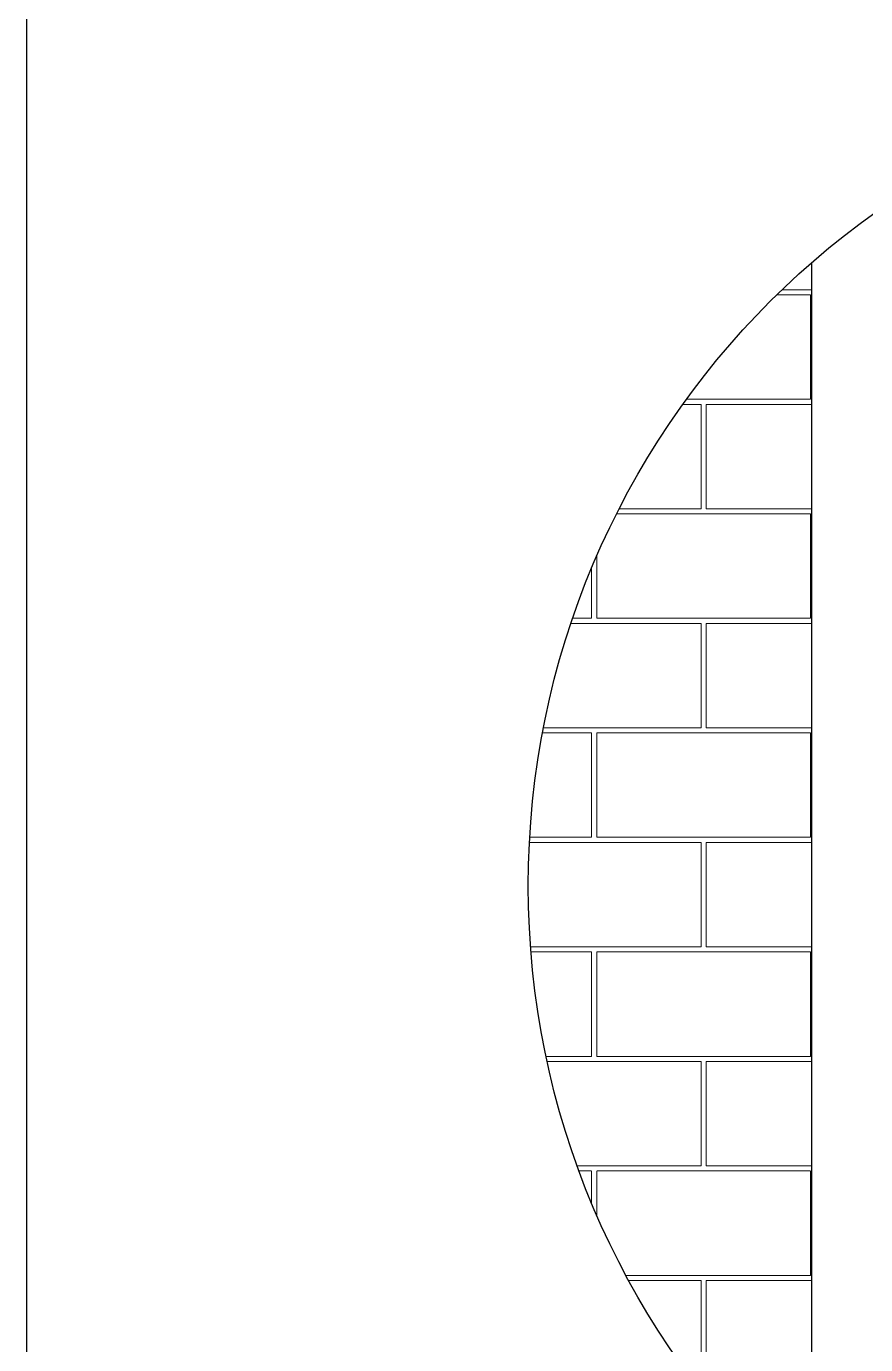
# Model space of a CAD drawing. Header units: millimetres. Extents: x 441156 to 441876, y 4514765 to 4515211.
# Drawn here: x 441592.162 to 441594.144, y 4515147.303 to 4515150.415 of the extents above; entities that cross this region are included whole.
import ezdxf

# ---------------------------------------------------------------- set-up
doc = ezdxf.new("R2010")
doc.units = ezdxf.units.MM
doc.layers.add('Cornice', color=7, linetype='Continuous')
doc.layers.add('Cornice_Tratteggi', color=7, linetype='Continuous', lineweight=5)

msp = doc.modelspace()

# ---------------------------------------------------------------- hatches: boundary and pattern name
at = {"layer": 'Cornice_Tratteggi'}
h = msp.add_hatch(dxfattribs=at)
h.set_pattern_fill('AR-B816C', color=254, scale=0.001272, style=0)
h.set_pattern_definition([(0, (441584.46183, 4515153.141), (0.258483, 0.258483), [0.50485, -0.012116]), (0, (441584.20334, 4515153.15313), (0.258483, 0.258483), [0.50485, -0.012116]), (90, (441584.46183, 4515153.141), (-0.258483, 0.258483), [-0.270599, 0.246367]), (90, (441584.4497, 4515153.141), (-0.258483, 0.258483), [-0.270599, 0.246367])])
h.paths.add_polyline_path([(441594.0171015, 4515149.85758773, 0.2169239767), (441593.34735541, 4515148.38649514, 0.2169239767), (441594.0171015, 4515146.91540255)])

# ---------------------------------------------------------------- linework, layer by layer
at = {"color": 0, "linetype": 'Continuous'}
msp.add_line((441592.16199851, 4515150.84743569), (441592.16199851, 4515145.77739095), dxfattribs=at)
msp.add_line((441592.16199851, 4515150.84743569), (441592.16199851, 4515145.77739095), dxfattribs=at)
at = {"layer": 'Cornice', "color": 254}
msp.add_line((441594.0171015, 4515146.91540255), (441594.0171015, 4515149.85758773), dxfattribs=at)
msp.add_circle((441595.29785073, 4515148.38649514), 1.95049532, dxfattribs=at)

doc.saveas('drawing.dxf')
